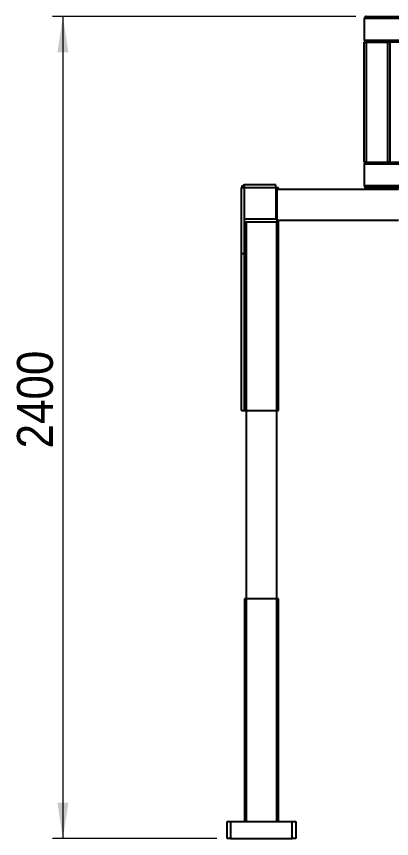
# Model space of a CAD drawing. Header units: millimetres. Extents: x 0 to 17520, y 0 to 12300.
# Drawn here: x 8968 to 10064, y 3246 to 5646 of the extents above; entities that cross this region are included whole.
import ezdxf

# ---------------------------------------------------------------- set-up
doc = ezdxf.new("R2010")
doc.units = ezdxf.units.MM
doc.header["$LTSCALE"] = 30
doc.styles.add('SLDTEXTSTYLE5', font='GOTHIC.TTF', dxfattribs={"width": 0.913})
doc.dimstyles.new('SLDDIMSTYLE0', dxfattribs={"dimtxt": 105, "dimasz": 105, "dimexe": 0, "dimexo": 0.0625, "dimgap": 26.25, "dimtad": 1, "dimrnd": 1e-09, "dimzin": 12, "dimdsep": 46, "dimtxsty": 'SLDTEXTSTYLE5', "dimsah": 1, "dimcen": 0.09, "dimadec": 0, "dimazin": 3, "dimtfac": 1, "dimtdec": 3, "dimtofl": 0, "dimtmove": 0, "dimatfit": 3, "dimfxl": 0, "dimfrac": 2, "dimtolj": 1, "dimtzin": 12, "dimarcsym": 0})

# ---------------------------------------------------------------- blocks, each defined once
blk = doc.blocks.new('_D_2')
at = {"color": 7, "linetype": 'Continuous', "lineweight": 0}
for p, q in [((9960, 5646.4), (9074, 5646.4)), ((9104, 5646.4), (9104, 3246.4)), ((9554, 3246.4), (9074, 3246.4))]:
    blk.add_line(p, q, dxfattribs=at)
at = {"color": 7, "linetype": 'Continuous', "lineweight": 18}
for points in [[(9104, 5646.4), (9087.8, 5541.4), (9120.1, 5541.4)], [(9104, 3246.4), (9120.1, 3351.4), (9087.8, 3351.4)]]:
    blk.add_solid(points, dxfattribs=at)
at = {"color": 7, "linetype": 'Continuous', "lineweight": 18, "insert": (8969.8, 4385.4), "char_height": 105, "attachment_point": 1, "rotation": 90, "style": 'SLDTEXTSTYLE5'}
blk.add_mtext('2400', dxfattribs=at)

msp = doc.modelspace()

# ---------------------------------------------------------------- linework, layer by layer
for p, q in [((9983.962, 5640.376), (9983.962, 5577.376)), ((11683.962, 5640.376), (9983.962, 5640.376)), ((9989.962, 5646.376), (10593.962, 5646.376)), ((9983.962, 5577.376), (11683.962, 5577.376)), ((9983.962, 5221.376), (9983.962, 5571.376)), ((9983.962, 5571.376), (9989.962, 5571.376)), ((9989.962, 5571.376), (9989.962, 5221.376)), ((9989.962, 5571.376), (10052.962, 5571.376)), ((10052.962, 5221.376), (10052.962, 5571.376)), ((10052.962, 5571.376), (10058.962, 5571.376)), ((10058.962, 5571.376), (10058.962, 5221.376)), ((11608.962, 5571.376), (10058.962, 5571.376)), ((9989.962, 5221.376), (9983.962, 5221.376)), ((9983.962, 5215.376), (9983.962, 5152.376)), ((11683.962, 5215.376), (9983.962, 5215.376)), ((9989.962, 5221.376), (10052.962, 5221.376)), ((10058.962, 5221.376), (10052.962, 5221.376)), ((10058.962, 5221.376), (11608.962, 5221.376)), ((9625.962, 4954.376), (9625.962, 5145.639)), ((9633.963, 5145.639), (9625.962, 5145.639)), ((9633.963, 4954.376), (9633.963, 5145.639)), ((9725.963, 5154.376), (9634.699, 5154.376)), ((9634.699, 5146.376), (9634.699, 5154.376)), ((9634.699, 5146.376), (9634.699, 5145.639)), ((9634.699, 5054.376), (9634.699, 5145.639)), ((9725.963, 5145.639), (9634.699, 5145.639)), ((9725.963, 5145.639), (9725.963, 5154.376)), ((9725.963, 5146.376), (9728.963, 5146.376)), ((9725.963, 5145.639), (9725.963, 5054.376)), ((9728.963, 5146.376), (9728.963, 5046.376)), ((9733.962, 5146.376), (9728.963, 5146.376)), ((10083.962, 5141.376), (9728.963, 5141.376)), ((9733.962, 5141.376), (9733.962, 5146.376)), ((9983.962, 5152.376), (11683.962, 5152.376)), ((11677.962, 5146.376), (9989.962, 5146.376)), ((9633.963, 5046.376), (9728.963, 5046.376)), ((9725.963, 5054.376), (9634.699, 5054.376)), ((9639.963, 4496.376), (9639.963, 5046.376)), ((9727.962, 5046.376), (9727.962, 4496.376)), ((9728.963, 5051.376), (10083.962, 5051.376)), ((9733.962, 4496.376), (9733.962, 5051.376)), ((9625.962, 4954.376), (9633.963, 4954.376)), ((9625.962, 4496.376), (9625.962, 4954.376)), ((9633.963, 4496.376), (9633.963, 4954.376)), ((9625.962, 4496.376), (9633.963, 4496.376)), ((9633.963, 4496.376), (9639.963, 4496.376)), ((9638.962, 4496.376), (9638.962, 3946.376)), ((9639.963, 4496.376), (9727.962, 4496.376)), ((9727.962, 4496.376), (9733.962, 4496.376)), ((9728.963, 3946.376), (9728.963, 4496.376)), ((9633.963, 3946.376), (9633.963, 3296.376)), ((9639.963, 3946.376), (9633.963, 3946.376)), ((9639.963, 3296.376), (9639.963, 3946.376)), ((9727.962, 3946.376), (9639.963, 3946.376)), ((9727.962, 3946.376), (9727.962, 3296.376)), ((9733.962, 3946.376), (9727.962, 3946.376)), ((9733.962, 3296.376), (9733.962, 3946.376)), ((9583.962, 3246.376), (9583.962, 3296.376)), ((9583.962, 3296.376), (9593.963, 3296.376)), ((9593.963, 3296.376), (9593.963, 3246.376)), ((9593.963, 3296.376), (9773.962, 3296.376)), ((9773.962, 3246.376), (9773.962, 3296.376)), ((9773.962, 3296.376), (9783.962, 3296.376)), ((9783.962, 3296.376), (9783.962, 3246.376)), ((9593.963, 3246.376), (9583.962, 3246.376)), ((9593.963, 3246.376), (9773.962, 3246.376)), ((9783.962, 3246.376), (9773.962, 3246.376))]:
    msp.add_line(p, q)
for centre, radius, start, end in [((9989.962, 5640.376), 6, 90, 180), ((9989.962, 5577.376), 6, 180, 270), ((9989.962, 5215.376), 6, 90, 180), ((9634.699, 5145.639), 8.737, 90, 180), ((9634.699, 5145.639), 0.737, 90, 180), ((9989.962, 5152.376), 6, 180, 270)]:
    msp.add_arc(centre, radius, start, end)

# ---------------------------------------------------------------- dimensions: what is measured, and where the dimension line sits
at = {"color": 7, "linetype": 'Continuous', "lineweight": 18}
dim = msp.add_linear_dim(base=(9103.962, 3246.376), p1=(9989.962, 5646.376), p2=(9583.962, 3246.376), angle=90, dimstyle='SLDDIMSTYLE0', dxfattribs=at)
dim.commit()
dim.dimension.update_dxf_attribs({"geometry": '_D_2', "text_midpoint": (9103.962, 4540.57), "dimtype": 160})

doc.saveas('drawing.dxf')
